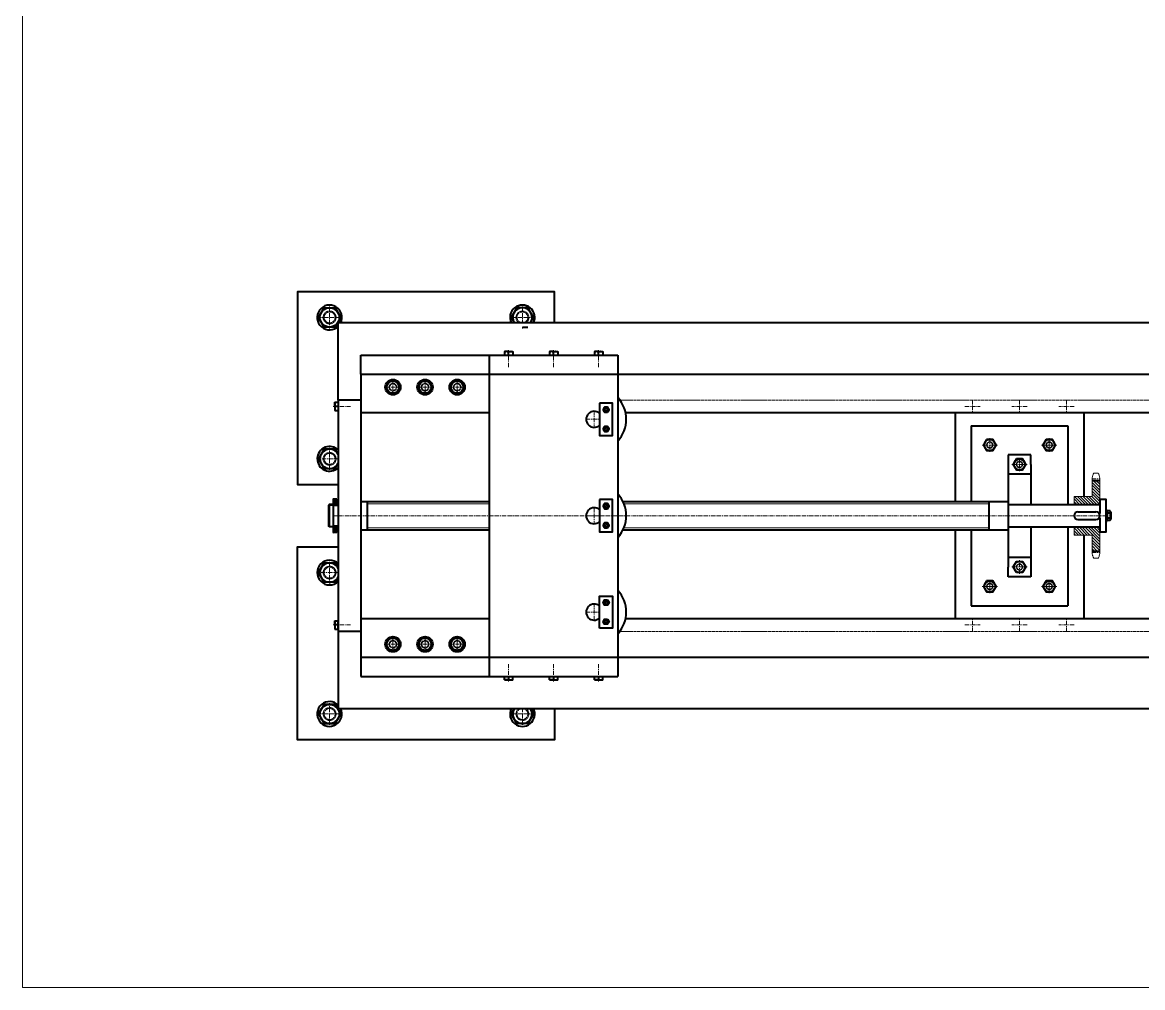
# Model space of a CAD drawing. Header units: millimetres. Extents: x -11382 to 23553, y -372 to 10786.
# Drawn here: x -6278 to -4535, y 1398 to 2900 of the extents above; entities that cross this region are included whole.
import ezdxf

# ---------------------------------------------------------------- set-up
doc = ezdxf.new("R2010")
doc.units = ezdxf.units.MM
doc.header["$LTSCALE"] = 0.2
doc.linetypes.add('CENTER', pattern=[50.8, 31.75, -6.35, 6.35, -6.35])
doc.linetypes.add('HIDDEN', pattern=[9.525, 6.35, -3.175])
for name, color, linetype, lineweight in [('đướng nét đứt', 4, 'HIDDEN', 20), ('đường bao thấy', 7, 'Continuous', 40), ('đường kích thước', 90, 'Continuous', 15), ('đường mặt cắt', 160, 'Continuous', 15), ('đường nét mảnh', 220, 'Continuous', 15), ('đường nét tâm', 137, 'CENTER', 15)]:
    doc.layers.add(name, color=color, linetype=linetype, lineweight=lineweight)
pattern_1 = [(135, (5686.2787, -3851.1377), (0.449012806, 0.449012806), [])]

# ---------------------------------------------------------------- blocks, each defined once
blk = doc.blocks.new('DO35')
at = {"layer": 'đường mặt cắt'}
h = blk.add_hatch(dxfattribs=at)
h.set_pattern_fill('ANSI31', color=256, scale=0.2, style=0)
h.set_pattern_definition(pattern_1)
h.paths.add_polyline_path([(-8, 17.5), (-8, 24), (-1.2, 24), (0, 22), (0, 17.5)])
h = blk.add_hatch(dxfattribs=at)
h.set_pattern_fill('ANSI31', color=256, scale=0.2, style=0)
h.set_pattern_definition(pattern_1)
h.paths.add_polyline_path([(0, 17.5), (0, 16), (-8, 16), (-8, 17.5)])
h = blk.add_hatch(dxfattribs=at)
h.set_pattern_fill('ANSI31', color=256, scale=0.2, style=0)
h.set_pattern_definition(pattern_1)
h.paths.add_polyline_path([(0, -16), (0, -17.5), (-8, -17.5), (-8, -16)])
h = blk.add_hatch(dxfattribs=at)
h.set_pattern_fill('ANSI31', color=256, scale=0.2, style=0)
h.set_pattern_definition(pattern_1)
h.paths.add_polyline_path([(-1.2, -24), (0, -22), (0, -17.5), (-8, -17.5), (-8, -24)])
at = {"layer": 'đường bao thấy'}
for p, q in [((-8, 25), (-8, -25)), ((-8, 24), (-1.2, 24)), ((-2.3, 26), (-7, 26)), ((0, 22), (-2.3, 26)), ((0, 22), (0, -22)), ((0, 16), (-8, 16)), ((0, -16), (-8, -16)), ((-8, -24), (-1.2, -24)), ((-2.3, -26), (-7, -26)), ((0, -22), (-2.3, -26))]:
    blk.add_line(p, q, dxfattribs=at)
for centre, start, end in [((-7, 25), 90, 180), ((-7, -25), 180, 270)]:
    blk.add_arc(centre, 1, start, end, dxfattribs=at)
at = {"layer": 'đường nét mảnh'}
for p, q in [((0, 17.5), (-8, 17.5)), ((0, -17.5), (-8, -17.5))]:
    blk.add_line(p, q, dxfattribs=at)
at = {"layer": 'đường nét tâm'}
blk.add_line((0.4, 0), (-8.4, 0), dxfattribs=at)

msp = doc.modelspace()

# ---------------------------------------------------------------- hatches: boundary and pattern name
at = {"layer": 'đường mặt cắt'}
h = msp.add_hatch(dxfattribs=at)
h.set_pattern_fill('ANSI31', color=256, angle=90, style=0)
h.paths.add_polyline_path([(-4601.05, 2149.444), (-4601.05, 2186.878), (-4612.99, 2186.878), (-4612.99, 2162.544, -0.41421356), (-4613.59, 2161.944), (-4641.051, 2161.944), (-4641.051, 2149.444)])
h = msp.add_hatch(dxfattribs=at)
h.set_pattern_fill('ANSI31', color=256, angle=90, style=0)
h.paths.add_polyline_path([(-4601.05, 2114.444), (-4641.051, 2114.444), (-4641.051, 2101.944), (-4613.59, 2101.944, -0.41421356), (-4612.99, 2101.344), (-4612.99, 2077.011), (-4601.05, 2077.011)])

# ---------------------------------------------------------------- linework, layer by layer
at = {"layer": 'đướng nét đứt'}
for p, q in [((-5347.89, 2311.944), (-4551.05, 2311.944)), ((-3754.21, 2311.944), (-4551.05, 2311.944)), ((-4591.05, 2136.144), (-4589.45, 2136.144)), ((-4591.05, 2127.744), (-4589.45, 2127.744)), ((-5347.89, 1951.944), (-4551.05, 1951.944)), ((-3754.21, 1951.944), (-4551.05, 1951.944))]:
    msp.add_line(p, q, dxfattribs=at)
for centre, radius in [((-5799.55, 2440.445), 10), ((-5799.55, 2440.445), 8.5), ((-5499.55, 2440.445), 8.5), ((-5701.05, 2331.944), 6), ((-5701.05, 2331.944), 5.1), ((-5651.05, 2331.944), 6), ((-5651.05, 2331.944), 5.1), ((-5601.05, 2331.944), 6), ((-5601.05, 2331.944), 5.1), ((-5369.39, 2296.917), 2.5), ((-5369.39, 2296.917), 2.125), ((-5369.39, 2266.944), 2.5), ((-5369.39, 2266.944), 2.125), ((-4772.3, 2241.944), 5), ((-4772.3, 2241.944), 4.25), ((-4679.8, 2241.944), 5), ((-4679.8, 2241.944), 4.25), ((-5799.55, 2220.445), 10), ((-5799.55, 2220.445), 8.5), ((-4726.05, 2211.707), 5), ((-4726.05, 2211.707), 4.25), ((-5369.39, 2146.917), 2.5), ((-5369.39, 2146.917), 2.125), ((-5369.39, 2116.944), 2.5), ((-5369.39, 2116.944), 2.125), ((-4726.05, 2052.182), 5), ((-5799.55, 2043.444), 10), ((-5799.55, 2043.444), 8.5), ((-4726.05, 2052.182), 4.25), ((-4772.3, 2021.944), 5), ((-4772.3, 2021.944), 4.25), ((-4679.8, 2021.944), 5), ((-4679.8, 2021.944), 4.25), ((-5369.39, 1996.944), 2.5), ((-5369.39, 1996.944), 2.125), ((-5369.39, 1966.972), 2.5), ((-5369.39, 1966.972), 2.125), ((-5701.05, 1931.944), 6), ((-5701.05, 1931.944), 5.1), ((-5651.05, 1931.944), 6), ((-5651.05, 1931.944), 5.1), ((-5601.05, 1931.944), 6), ((-5601.05, 1931.944), 5.1), ((-5799.55, 1823.444), 10), ((-5799.55, 1823.444), 8.5), ((-5499.55, 1823.444), 8.5)]:
    msp.add_circle(centre, radius, dxfattribs=at)
for centre, start, end in [((-5499.55, 2440.445), 301.784741, 238.215259), ((-5499.55, 1823.444), 121.784741, 58.215259)]:
    msp.add_arc(centre, 10, start, end, dxfattribs=at)
at = {"layer": 'đường bao thấy'}
for p, q in [((-3316.05, 2431.944), (-5786.05, 2431.944)), ((-5786.05, 2311.944), (-5786.05, 2431.944)), ((-5751.05, 2381.944), (-5551.05, 2381.944)), ((-5751.05, 2351.944), (-5751.05, 2381.944)), ((-5551.05, 2381.944), (-5551.05, 1881.944)), ((-5551.05, 2381.944), (-5351.05, 2381.944)), ((-5527.55, 2381.944), (-5514.55, 2381.944)), ((-5457.55, 2381.944), (-5444.55, 2381.944)), ((-5387.55, 2381.944), (-5374.55, 2381.944)), ((-5351.05, 2381.944), (-5351.05, 1881.944)), ((-5751.05, 2351.944), (-5751.05, 1911.944)), ((-5751.05, 2351.944), (-5551.05, 2351.944)), ((-5551.05, 2351.944), (-5351.05, 2351.944)), ((-5351.05, 2351.944), (-3551.05, 2351.944)), ((-5786.05, 2311.944), (-5786.05, 1951.944)), ((-5751.05, 2311.944), (-5786.05, 2311.944)), ((-5786.05, 2308.444), (-5786.05, 2295.444)), ((-5551.05, 2291.944), (-5751.05, 2291.944)), ((-3763.2, 2291.944), (-5338.9, 2291.944)), ((-4826.05, 2291.944), (-4826.05, 2153.944)), ((-4626.05, 2291.944), (-4626.05, 2162.182)), ((-4801.05, 2271.944), (-4801.05, 2153.944)), ((-4801.05, 2271.944), (-4651.05, 2271.944)), ((-4651.05, 2271.944), (-4651.05, 2149.682)), ((-4708.55, 2226.707), (-4743.55, 2226.707)), ((-4743.55, 2226.707), (-4743.55, 2211.707)), ((-4708.55, 2211.707), (-4708.55, 2226.707)), ((-4743.55, 2211.707), (-4743.55, 2153.944)), ((-4708.55, 2196.707), (-4743.55, 2196.707)), ((-4708.55, 2211.707), (-4708.55, 2149.444)), ((-4612.99, 2186.878), (-4601.05, 2186.878)), ((-5800.05, 2149.444), (-5801.05, 2148.444)), ((-5801.05, 2148.444), (-5801.05, 2115.444)), ((-5786.05, 2149.444), (-5800.05, 2149.444)), ((-5800.05, 2149.444), (-5800.05, 2114.444)), ((-5751.05, 2153.944), (-5551.05, 2153.944)), ((-5741.05, 2153.944), (-5741.05, 2109.944)), ((-5343.107, 2153.944), (-4743.55, 2153.944)), ((-4773.55, 2153.944), (-4773.55, 2109.944)), ((-4743.55, 2153.944), (-4743.55, 2109.944)), ((-4743.55, 2149.444), (-4601.05, 2149.444)), ((-4635.055, 2137.944), (-4607.055, 2137.944)), ((-4591.05, 2123.444), (-4591.05, 2140.444)), ((-4591.05, 2140.444), (-4589.45, 2140.444)), ((-4589.45, 2131.944), (-4591.05, 2133.119)), ((-4589.45, 2130.272), (-4591.05, 2131.447)), ((-4589.45, 2123.444), (-4589.45, 2140.444)), ((-4589.45, 2139.45), (-4589.45, 2124.439)), ((-4584.986, 2139.45), (-4589.45, 2139.45)), ((-4584.986, 2135.697), (-4589.45, 2135.697)), ((-4584.986, 2128.192), (-4589.45, 2128.192)), ((-4584.15, 2137.574), (-4584.15, 2126.315)), ((-5800.05, 2114.444), (-5801.05, 2115.444)), ((-5786.05, 2114.444), (-5800.05, 2114.444)), ((-5751.05, 2109.944), (-5551.05, 2109.944)), ((-5342.874, 2109.944), (-4743.55, 2109.944)), ((-4826.05, 2109.944), (-4826.05, 1971.944)), ((-4801.05, 2109.944), (-4801.05, 1991.944)), ((-4743.55, 2114.444), (-4601.05, 2114.444)), ((-4743.55, 2109.944), (-4743.55, 2051.944)), ((-4708.55, 2114.682), (-4708.55, 2051.944)), ((-4651.05, 2114.682), (-4651.05, 1991.944)), ((-4641.051, 2114.444), (-4601.05, 2114.444)), ((-4635.055, 2125.944), (-4607.055, 2125.944)), ((-4591.05, 2123.444), (-4589.45, 2123.444)), ((-4584.986, 2124.439), (-4589.45, 2124.439)), ((-4626.05, 2102.182), (-4626.05, 1971.944)), ((-4612.99, 2077.011), (-4601.05, 2077.011)), ((-4708.55, 2066.944), (-4743.55, 2066.944)), ((-4743.55, 2036.944), (-4743.55, 2051.944)), ((-4708.55, 2051.944), (-4708.55, 2036.944)), ((-4708.55, 2036.944), (-4743.55, 2036.944)), ((-4801.05, 1991.944), (-4651.05, 1991.944)), ((-5751.05, 1971.944), (-5551.05, 1971.944)), ((-5338.9, 1971.944), (-3763.2, 1971.944)), ((-5786.05, 1955.444), (-5786.05, 1968.444)), ((-5786.05, 1951.944), (-5786.05, 1831.944)), ((-5751.05, 1951.944), (-5786.05, 1951.944)), ((-5751.05, 1911.944), (-3351.05, 1911.944)), ((-5751.05, 1911.944), (-5751.05, 1881.944)), ((-5551.05, 1911.944), (-5351.05, 1911.944)), ((-5351.05, 1911.944), (-3751.05, 1911.944)), ((-5751.05, 1881.944), (-5551.05, 1881.944)), ((-5551.05, 1881.944), (-5351.05, 1881.944)), ((-5527.55, 1881.944), (-5514.55, 1881.944)), ((-5457.55, 1881.944), (-5444.55, 1881.944)), ((-5387.55, 1881.944), (-5374.55, 1881.944)), ((-5786.05, 1831.944), (-3316.05, 1831.944))]:
    msp.add_line(p, q, dxfattribs=at)
at = {"layer": 'đường bao thấy', "color": 7}
for p, q in [((-5527.55, 2387.244), (-5527.55, 2381.944)), ((-5521.05, 2387.244), (-5527.55, 2387.244)), ((-5521.05, 2381.944), (-5521.05, 2387.244)), ((-5521.05, 2387.244), (-5514.55, 2387.244)), ((-5514.55, 2387.244), (-5514.55, 2381.944)), ((-5457.55, 2387.244), (-5457.55, 2381.944)), ((-5451.05, 2387.244), (-5457.55, 2387.244)), ((-5451.05, 2381.944), (-5451.05, 2387.244)), ((-5451.05, 2387.244), (-5444.55, 2387.244)), ((-5444.55, 2387.244), (-5444.55, 2381.944)), ((-5387.55, 2387.244), (-5387.55, 2381.944)), ((-5381.05, 2387.244), (-5387.55, 2387.244)), ((-5381.05, 2381.944), (-5381.05, 2387.244)), ((-5381.05, 2387.244), (-5374.55, 2387.244)), ((-5374.55, 2387.244), (-5374.55, 2381.944)), ((-5791.35, 2308.444), (-5786.05, 2308.444)), ((-5791.35, 2301.944), (-5791.35, 2308.444)), ((-5786.05, 2301.944), (-5791.35, 2301.944)), ((-5791.35, 2301.944), (-5791.35, 2295.444)), ((-5791.35, 2295.444), (-5786.05, 2295.444)), ((-5791.35, 1968.444), (-5786.05, 1968.444)), ((-5791.35, 1961.944), (-5791.35, 1968.444)), ((-5786.05, 1961.944), (-5791.35, 1961.944)), ((-5791.35, 1961.944), (-5791.35, 1955.444)), ((-5791.35, 1955.444), (-5786.05, 1955.444)), ((-5527.55, 1876.644), (-5527.55, 1881.944)), ((-5521.05, 1876.644), (-5527.55, 1876.644)), ((-5521.05, 1881.944), (-5521.05, 1876.644)), ((-5521.05, 1876.644), (-5514.55, 1876.644)), ((-5514.55, 1876.644), (-5514.55, 1881.944)), ((-5457.55, 1876.644), (-5457.55, 1881.944)), ((-5451.05, 1876.644), (-5457.55, 1876.644)), ((-5451.05, 1881.944), (-5451.05, 1876.644)), ((-5451.05, 1876.644), (-5444.55, 1876.644)), ((-5444.55, 1876.644), (-5444.55, 1881.944)), ((-5387.55, 1876.644), (-5387.55, 1881.944)), ((-5381.05, 1876.644), (-5387.55, 1876.644)), ((-5381.05, 1881.944), (-5381.05, 1876.644)), ((-5381.05, 1876.644), (-5374.55, 1876.644)), ((-5374.55, 1876.644), (-5374.55, 1881.944))]:
    msp.add_line(p, q, dxfattribs=at)
at = {"layer": 'đường bao thấy', "color": 7, "linetype": 'Continuous', "lineweight": 15}
for p, q in [((-4603.527, 2198.05), (-4610.514, 2198.05)), ((-4612.99, 2162.544), (-4612.99, 2189.195)), ((-4601.05, 2189.195), (-4601.05, 2131.944)), ((-4641.051, 2161.944), (-4613.59, 2161.944)), ((-4641.051, 2161.944), (-4641.051, 2149.444)), ((-4601.05, 2074.694), (-4601.05, 2131.944)), ((-4641.051, 2101.944), (-4641.051, 2114.444)), ((-4641.051, 2101.944), (-4613.59, 2101.944)), ((-4612.99, 2101.344), (-4612.99, 2074.694)), ((-4603.527, 2065.839), (-4610.514, 2065.839))]:
    msp.add_line(p, q, dxfattribs=at)
at = {"layer": 'đường bao thấy'}
for points in [[(-5449.55, 2431.944), (-5449.55, 2480.445), (-5849.55, 2480.445), (-5849.55, 2180.445), (-5785.65, 2180.445)], [(-5487.138, 2431.944), (-5482.23, 2440.445), (-5490.89, 2455.445), (-5508.211, 2455.445), (-5516.871, 2440.445), (-5511.963, 2431.944)], [(-5499.55, 2425.445), (-5490.89, 2425.445)], [(-5786.05, 2227.062), (-5790.89, 2235.445), (-5808.211, 2235.445), (-5816.871, 2220.445), (-5808.211, 2205.445), (-5790.89, 2205.445), (-5786.05, 2213.828)], [(-4601.05, 2128.544), (-4601.05, 2106.944), (-4591.05, 2106.944), (-4591.05, 2156.944), (-4601.05, 2156.944), (-4601.05, 2135.344)], [(-5449.55, 1831.944), (-5449.55, 1783.444), (-5849.55, 1783.444), (-5849.55, 2083.444), (-5785.65, 2083.444)], [(-5786.05, 2036.827), (-5790.89, 2028.444), (-5808.211, 2028.444), (-5816.871, 2043.444), (-5808.211, 2058.444), (-5790.89, 2058.444), (-5786.05, 2050.061)], [(-5487.138, 1831.944), (-5482.23, 1823.444), (-5490.89, 1808.444), (-5508.211, 1808.444), (-5516.871, 1823.444), (-5511.963, 1831.944)]]:
    msp.add_lwpolyline(points, dxfattribs=at)
for points in [[(-5790.89, 2455.445), (-5782.23, 2440.445), (-5790.89, 2425.445), (-5808.211, 2425.445), (-5816.871, 2440.445), (-5808.211, 2455.445)], [(-5706.535, 2341.444), (-5712.02, 2331.944), (-5706.535, 2322.444), (-5695.565, 2322.444), (-5690.08, 2331.944), (-5695.565, 2341.444)], [(-5656.535, 2341.444), (-5662.02, 2331.944), (-5656.535, 2322.444), (-5645.565, 2322.444), (-5640.08, 2331.944), (-5645.565, 2341.444)], [(-5606.535, 2341.444), (-5612.02, 2331.944), (-5606.535, 2322.444), (-5595.565, 2322.444), (-5590.08, 2331.944), (-5595.565, 2341.444)], [(-5379.39, 2306.944), (-5379.39, 2256.944), (-5359.39, 2256.944), (-5359.39, 2306.944)], [(-5367.08, 2292.917), (-5364.771, 2296.917), (-5367.08, 2300.917), (-5371.699, 2300.917), (-5374.009, 2296.917), (-5371.699, 2292.917)], [(-5367.08, 2262.944), (-5364.771, 2266.944), (-5367.08, 2270.944), (-5371.699, 2270.944), (-5374.009, 2266.944), (-5371.699, 2262.944)], [(-4777.208, 2250.444), (-4782.115, 2241.944), (-4777.208, 2233.444), (-4767.393, 2233.444), (-4762.485, 2241.944), (-4767.393, 2250.444)], [(-4684.708, 2250.444), (-4689.615, 2241.944), (-4684.708, 2233.444), (-4674.893, 2233.444), (-4669.985, 2241.944), (-4674.893, 2250.444)], [(-4730.958, 2220.207), (-4735.865, 2211.707), (-4730.958, 2203.207), (-4721.143, 2203.207), (-4716.235, 2211.707), (-4721.143, 2220.207)], [(-5379.39, 2156.944), (-5379.39, 2106.944), (-5359.39, 2106.944), (-5359.39, 2156.944)], [(-5367.08, 2142.917), (-5364.771, 2146.917), (-5367.08, 2150.917), (-5371.699, 2150.917), (-5374.009, 2146.917), (-5371.699, 2142.917)], [(-5367.08, 2112.944), (-5364.771, 2116.944), (-5367.08, 2120.944), (-5371.699, 2120.944), (-5374.009, 2116.944), (-5371.699, 2112.944)], [(-4730.958, 2043.682), (-4735.865, 2052.182), (-4730.958, 2060.682), (-4721.143, 2060.682), (-4716.235, 2052.182), (-4721.143, 2043.682)], [(-4777.208, 2030.444), (-4782.115, 2021.944), (-4777.208, 2013.444), (-4767.393, 2013.444), (-4762.485, 2021.944), (-4767.393, 2030.444)], [(-4684.708, 2030.444), (-4689.615, 2021.944), (-4684.708, 2013.444), (-4674.893, 2013.444), (-4669.985, 2021.944), (-4674.893, 2030.444)], [(-5379.39, 1956.944), (-5379.39, 2006.944), (-5359.39, 2006.944), (-5359.39, 1956.944)], [(-5367.08, 2000.944), (-5364.771, 1996.944), (-5367.08, 1992.944), (-5371.699, 1992.944), (-5374.009, 1996.944), (-5371.699, 2000.944)], [(-5367.08, 1970.972), (-5364.771, 1966.972), (-5367.08, 1962.972), (-5371.699, 1962.972), (-5374.009, 1966.972), (-5371.699, 1970.972)], [(-5706.535, 1922.444), (-5712.02, 1931.944), (-5706.535, 1941.444), (-5695.565, 1941.444), (-5690.08, 1931.944), (-5695.565, 1922.444)], [(-5656.535, 1922.444), (-5662.02, 1931.944), (-5656.535, 1941.444), (-5645.565, 1941.444), (-5640.08, 1931.944), (-5645.565, 1922.444)], [(-5606.535, 1922.444), (-5612.02, 1931.944), (-5606.535, 1941.444), (-5595.565, 1941.444), (-5590.08, 1931.944), (-5595.565, 1922.444)], [(-5790.89, 1808.444), (-5782.23, 1823.444), (-5790.89, 1838.444), (-5808.211, 1838.444), (-5816.871, 1823.444), (-5808.211, 1808.444)]]:
    msp.add_lwpolyline(points, close=True, dxfattribs=at)
for centre, radius in [((-5799.55, 2440.445), 15), ((-5701.05, 2331.944), 12), ((-5701.05, 2331.944), 9.5), ((-5651.05, 2331.944), 12), ((-5651.05, 2331.944), 9.5), ((-5601.05, 2331.944), 12), ((-5601.05, 2331.944), 9.5), ((-5369.39, 2296.917), 4), ((-5369.39, 2266.944), 4), ((-4772.3, 2241.944), 8.5), ((-4679.8, 2241.944), 8.5), ((-4726.05, 2211.707), 8.5), ((-5369.39, 2146.917), 4), ((-5369.39, 2116.944), 4), ((-4726.05, 2052.182), 8.5), ((-4772.3, 2021.944), 8.5), ((-4679.8, 2021.944), 8.5), ((-5369.39, 1996.944), 4), ((-5369.39, 1966.972), 4), ((-5701.05, 1931.944), 12), ((-5701.05, 1931.944), 9.5), ((-5651.05, 1931.944), 12), ((-5651.05, 1931.944), 9.5), ((-5601.05, 1931.944), 12), ((-5601.05, 1931.944), 9.5), ((-5799.55, 1823.444), 15)]:
    msp.add_circle(centre, radius, dxfattribs=at)
for centre, radius, start, end in [((-5799.55, 2440.445), 19.244, 333.786956, 314.549845), ((-5499.55, 2440.445), 19.244, 333.786956, 206.213044), ((-5499.55, 2440.445), 15, 325.480362, 214.519638), ((-5524.3, 2378.713), 8.532, 67.608327, 112.391673), ((-5517.8, 2378.713), 8.532, 67.608327, 112.391673), ((-5454.3, 2378.713), 8.532, 67.608327, 112.391673), ((-5447.8, 2378.713), 8.532, 67.608327, 112.391673), ((-5384.3, 2378.713), 8.532, 67.608327, 112.391673), ((-5377.8, 2378.713), 8.532, 67.608327, 112.391673), ((-5782.818, 2305.194), 8.532, 157.608327, 202.391673), ((-5782.818, 2298.694), 8.532, 157.608327, 202.391673), ((-5387.89, 2281.944), 50, 317.459099, 42.540901), ((-5387.89, 2281.944), 12.5, 47.156357, 312.843643), ((-5799.55, 2220.445), 19.244, 43.754052, 314.549845), ((-5799.55, 2220.445), 15, 25.839041, 334.160959), ((-5387.89, 2131.944), 50, 317.459099, 42.540901), ((-5387.89, 2131.944), 12.5, 47.156357, 312.843643), ((-4635.055, 2131.944), 6, 90, 270), ((-4607.055, 2131.944), 6, 270, 90), ((-4586.675, 2137.574), 2.525, 311.992528, 48.007472), ((-4592.995, 2131.944), 8.845, 334.895303, 25.104697), ((-4586.675, 2126.315), 2.525, 311.992528, 48.007472), ((-5799.55, 2043.444), 19.244, 45.450155, 314.549845), ((-5799.55, 2043.444), 15, 25.839041, 334.160959), ((-5387.89, 1981.944), 50, 317.459099, 42.540901), ((-5387.89, 1981.944), 12.5, 47.156357, 312.843643), ((-5782.818, 1965.194), 8.532, 157.608327, 202.391673), ((-5782.818, 1958.694), 8.532, 157.608327, 202.391673), ((-5524.3, 1885.176), 8.532, 247.608327, 292.391673), ((-5517.8, 1885.176), 8.532, 247.608327, 292.391673), ((-5454.3, 1885.176), 8.532, 247.608327, 292.391673), ((-5447.8, 1885.176), 8.532, 247.608327, 292.391673), ((-5384.3, 1885.176), 8.532, 247.608327, 292.391673), ((-5377.8, 1885.176), 8.532, 247.608327, 292.391673), ((-5799.55, 1823.444), 19.244, 45.450155, 26.213044), ((-5499.55, 1823.444), 19.244, 153.786956, 26.213044), ((-5499.55, 1823.444), 15, 145.480362, 34.519638)]:
    msp.add_arc(centre, radius, start, end, dxfattribs=at)
at = {"layer": 'đường bao thấy', "color": 7, "linetype": 'Continuous', "lineweight": 15}
for centre, start, end in [((-4613.59, 2162.544), 270, 0), ((-4613.59, 2101.344), 0, 90)]:
    msp.add_arc(centre, 0.6, start, end, dxfattribs=at)
for points in [[(-4610.514, 2198.05), (-4611.182, 2196.982), (-4611.723, 2195.833), (-4612.337, 2193.972), (-4612.509, 2193.328), (-4612.779, 2191.995), (-4612.875, 2191.313), (-4612.932, 2190.615)], [(-4601.108, 2190.615), (-4601.221, 2192.013), (-4601.492, 2193.326), (-4602.104, 2195.188), (-4602.343, 2195.791), (-4602.888, 2196.957), (-4603.192, 2197.515), (-4603.527, 2198.05)], [(-4610.514, 2065.839), (-4611.182, 2066.907), (-4611.723, 2068.056), (-4612.337, 2069.917), (-4612.509, 2070.561), (-4612.779, 2071.894), (-4612.875, 2072.576), (-4612.932, 2073.274)], [(-4601.108, 2073.274), (-4601.221, 2071.876), (-4601.492, 2070.563), (-4602.104, 2068.701), (-4602.343, 2068.098), (-4602.888, 2066.932), (-4603.192, 2066.374), (-4603.527, 2065.839)]]:
    msp.add_open_spline(points, degree=3, knots=[0, 0, 0, 0, 0.5, 0.5, 0.75, 0.75, 1, 1, 1, 1], dxfattribs=at)
for points in [[(-4612.932, 2190.615), (-4612.973, 2190.102), (-4612.99, 2189.629), (-4612.99, 2189.195)], [(-4601.05, 2189.195), (-4601.05, 2189.628), (-4601.067, 2190.101), (-4601.108, 2190.615)], [(-4612.932, 2073.274), (-4612.973, 2073.787), (-4612.99, 2074.26), (-4612.99, 2074.694)], [(-4601.05, 2074.694), (-4601.05, 2074.261), (-4601.067, 2073.788), (-4601.108, 2073.274)]]:
    msp.add_open_spline(points, degree=3, dxfattribs=at)
at = {"layer": 'đường kích thước'}
msp.add_lwpolyline([(-1822.119, 5775.37), (-6277.575, 5775.37), (-6277.575, 1397.743), (-1822.119, 1397.743)], close=True, dxfattribs=at)
at = {"layer": 'đường mặt cắt'}
for p, q in [((-4679.8, 2252.444), (-4679.8, 2231.444)), ((-4691.615, 2241.944), (-4667.985, 2241.944)), ((-4772.3, 2032.444), (-4772.3, 2011.444)), ((-4679.8, 2032.444), (-4679.8, 2011.444)), ((-4784.115, 2021.944), (-4760.485, 2021.944)), ((-4691.615, 2021.944), (-4667.985, 2021.944))]:
    msp.add_line(p, q, dxfattribs=at)
at = {"layer": 'đường nét mảnh'}
for p, q in [((-5794.05, 2147.944), (-5801.05, 2147.944)), ((-5741.05, 2150.644), (-5551.05, 2150.644)), ((-5341.615, 2150.644), (-4773.55, 2150.644)), ((-5794.05, 2115.944), (-5801.05, 2115.944)), ((-5741.05, 2113.244), (-5551.05, 2113.244)), ((-5341.423, 2113.244), (-4773.55, 2113.244))]:
    msp.add_line(p, q, dxfattribs=at)
at = {"layer": 'đường nét tâm'}
for p, q in [((-5782.23, 2440.445), (-5816.871, 2440.445)), ((-5799.55, 2457.445), (-5799.55, 2423.445)), ((-5516.871, 2440.445), (-5482.23, 2440.445)), ((-5499.55, 2457.445), (-5499.55, 2431.944)), ((-5499.55, 2425.445), (-5499.55, 2423.445)), ((-5521.05, 2363.037), (-5521.05, 2390.63)), ((-5451.05, 2363.037), (-5451.05, 2390.63)), ((-5381.05, 2363.037), (-5381.05, 2390.63)), ((-5701.05, 2343.444), (-5701.05, 2320.444)), ((-5651.05, 2343.444), (-5651.05, 2320.444)), ((-5601.05, 2343.444), (-5601.05, 2320.444)), ((-5714.02, 2331.944), (-5688.08, 2331.944)), ((-5664.02, 2331.944), (-5638.08, 2331.944)), ((-5614.02, 2331.944), (-5588.08, 2331.944)), ((-5767.142, 2301.944), (-5794.735, 2301.944)), ((-5369.39, 2301.917), (-5369.39, 2291.917)), ((-4810.99, 2301.944), (-4787.36, 2301.944)), ((-4799.175, 2312.444), (-4799.175, 2291.444)), ((-4714.235, 2301.944), (-4737.865, 2301.944)), ((-4726.05, 2312.444), (-4726.05, 2291.444)), ((-4641.11, 2301.944), (-4664.74, 2301.944)), ((-4652.925, 2312.444), (-4652.925, 2291.444)), ((-5387.89, 2294.444), (-5387.89, 2269.444)), ((-5375.009, 2296.917), (-5363.771, 2296.917)), ((-5400.39, 2281.944), (-5379.39, 2281.944)), ((-5375.009, 2266.944), (-5363.771, 2266.944)), ((-5369.39, 2271.944), (-5369.39, 2261.944)), ((-4772.3, 2252.444), (-4772.3, 2231.444)), ((-5799.55, 2203.445), (-5799.55, 2237.445)), ((-4784.115, 2241.944), (-4760.485, 2241.944)), ((-5784.55, 2220.445), (-5816.871, 2220.445)), ((-4726.05, 2222.207), (-4726.05, 2201.207)), ((-4737.865, 2211.707), (-4714.235, 2211.707)), ((-4612.989, 2189.391), (-4601.051, 2189.391)), ((-5387.89, 2144.444), (-5387.89, 2119.444)), ((-5375.009, 2146.917), (-5363.771, 2146.917)), ((-5369.39, 2151.917), (-5369.39, 2141.917)), ((-5785.65, 2131.944), (-4584.15, 2131.944)), ((-5400.39, 2131.944), (-5379.39, 2131.944)), ((-5375.009, 2116.944), (-5363.771, 2116.944)), ((-5369.39, 2121.944), (-5369.39, 2111.944)), ((-4612.989, 2074.498), (-4601.051, 2074.498)), ((-5799.55, 2060.444), (-5799.55, 2026.444)), ((-4726.05, 2041.682), (-4726.05, 2062.682)), ((-5786.05, 2043.444), (-5816.871, 2043.444)), ((-4737.865, 2052.182), (-4714.235, 2052.182)), ((-5387.89, 1969.444), (-5387.89, 1994.444)), ((-5375.009, 1996.944), (-5363.771, 1996.944)), ((-5369.39, 1991.944), (-5369.39, 2001.944)), ((-5400.39, 1981.944), (-5379.39, 1981.944)), ((-5369.39, 1961.972), (-5369.39, 1971.972)), ((-4799.175, 1951.444), (-4799.175, 1972.444)), ((-4726.05, 1951.444), (-4726.05, 1972.444)), ((-4652.925, 1951.444), (-4652.925, 1972.444)), ((-5767.142, 1961.944), (-5794.735, 1961.944)), ((-5375.009, 1966.972), (-5363.771, 1966.972)), ((-4810.99, 1961.944), (-4787.36, 1961.944)), ((-4714.235, 1961.944), (-4737.865, 1961.944)), ((-4641.11, 1961.944), (-4664.74, 1961.944)), ((-5701.05, 1920.444), (-5701.05, 1943.444)), ((-5651.05, 1920.444), (-5651.05, 1943.444)), ((-5601.05, 1920.444), (-5601.05, 1943.444)), ((-5714.02, 1931.944), (-5688.08, 1931.944)), ((-5664.02, 1931.944), (-5638.08, 1931.944)), ((-5614.02, 1931.944), (-5588.08, 1931.944)), ((-5521.05, 1900.852), (-5521.05, 1873.259)), ((-5451.05, 1900.852), (-5451.05, 1873.259)), ((-5381.05, 1900.852), (-5381.05, 1873.259)), ((-5799.55, 1806.444), (-5799.55, 1840.444)), ((-5499.55, 1806.444), (-5499.55, 1833.444)), ((-5782.23, 1823.444), (-5816.871, 1823.444)), ((-5516.871, 1823.444), (-5482.23, 1823.444))]:
    msp.add_line(p, q, dxfattribs=at)

# ---------------------------------------------------------------- block references
at = {"layer": 'đường bao thấy'}
msp.add_blockref('DO35', (-5786.05, 2131.944), dxfattribs=at)

doc.saveas('drawing.dxf')
